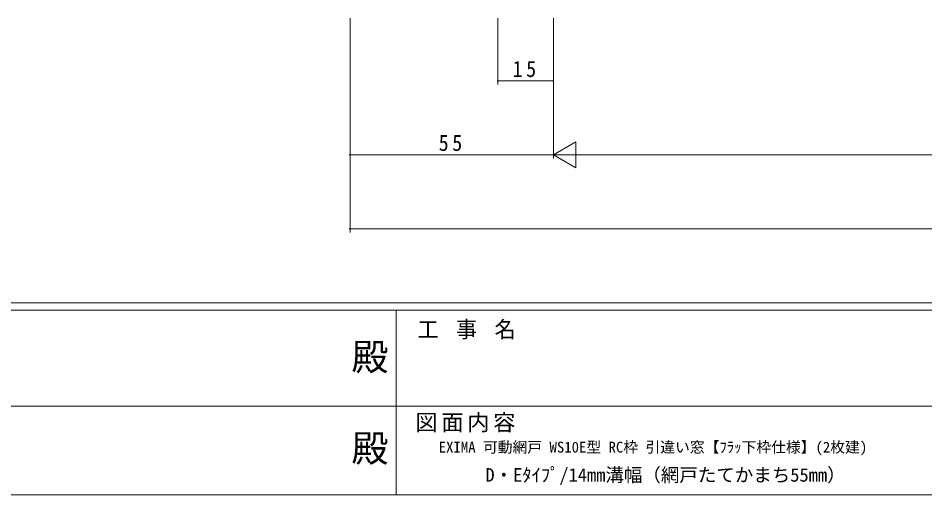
# Model space of a CAD drawing. Units: millimetres, scale not verified. Extents: x -594 to 539, y -420 to 386.
# Drawn here: x -142.3 to 103, y -420 to -291 of the extents above; entities that cross this region are included whole.
import ezdxf
from ezdxf.enums import TextEntityAlignment as Align

# ---------------------------------------------------------------- set-up
doc = ezdxf.new("R2010")
doc.units = ezdxf.units.MM
doc.header["$LTSCALE"] = 2
doc.layers.add('0-1_YKK_ZWAK', color=7, linetype='Continuous', lineweight=9)
doc.layers.add('0-7_YKK_D', color=6, linetype='Continuous', lineweight=9)
doc.layers.add('0-2_USER1', color=4, linetype='Continuous')
doc.styles.add('ＭＳ ゴシック', font='')
doc.styles.get('ＭＳ ゴシック').set_extended_font_data('MS Gothic')

msp = doc.modelspace()

# ---------------------------------------------------------------- linework, layer by layer
at = {"layer": '0-1_YKK_ZWAK'}
for p, q in [((510, -368), (-590, -368)), ((456, -370), (-590, -370)), ((-40, -370), (-40, -420)), ((-222, -395.999), (-38, -395.999)), ((-38, -395.999), (146, -395.999)), ((-590, -420), (456, -420))]:
    msp.add_line(p, q, dxfattribs=at)
at = {"layer": '0-7_YKK_D'}
for p, q in [((-52.51, -291), (-52.51, -329)), ((-52.51, -291), (-52.51, -349)), ((-12.51, -291), (-12.51, -309)), ((2.49, -291), (2.49, -329)), ((2.49, -291), (2.49, -309)), ((2.49, -291), (2.49, -329)), ((2.49, -308), (-12.51, -308)), ((2.49, -328), (8.552, -324.5)), ((8.552, -331.5), (8.552, -324.5)), ((-52.51, -328), (2.49, -328)), ((2.49, -328), (14.615, -328)), ((2.49, -328), (8.552, -331.5)), ((9.49, -328), (335.49, -328)), ((-52.51, -348), (397.49, -348))]:
    msp.add_line(p, q, dxfattribs=at)
for centre, start, end in [((-12.51, -308), 0, 180), ((-12.51, -308), 180, 0), ((2.49, -308), 0, 180), ((2.49, -308), 180, 0), ((-52.51, -328), 0, 180), ((-52.51, -328), 180, 0), ((-52.51, -348), 0, 180), ((-52.51, -348), 180, 0)]:
    msp.add_arc(centre, 0.106, start, end, dxfattribs=at)

# ---------------------------------------------------------------- texts
at = {"layer": '0-1_YKK_ZWAK', "color": 3, "style": 'ＭＳ ゴシック'}
for p in [(-52.117, -388.509), (-52.117, -413.254)]:
    msp.add_text('殿', height=7.331, dxfattribs=at).set_placement(p, align=Align.BOTTOM_LEFT)
at = {"layer": '0-1_YKK_ZWAK', "char_height": 4.399, "attachment_point": 7, "style": 'ＭＳ ゴシック'}
for s, insert in [('\\T1.22;\\W0.95;工\\~事\\~名', (-34.268, -377.904)), ('\\T1.17;図面内容', (-34.832, -403.069))]:
    msp.add_mtext(s, dxfattribs=dict(at, insert=insert))
at = {"layer": '0-2_USER1', "style": 'ＭＳ ゴシック'}
for s, height, p in [('EXIMA 可動網戸 WS10E型 RC枠 引違い窓【ﾌﾗｯ下枠仕様】(2枚建)', 2.933, (-28.523, -409.431)), ('D・Eﾀｲﾌﾟ/14mm溝幅（網戸たてかまち55mm）', 3.666, (-15.89, -417.535))]:
    msp.add_text(s, height=height, dxfattribs=at).set_placement(p, align=Align.BOTTOM_LEFT)
at = {"layer": '0-7_YKK_D', "color": 7, "char_height": 4.399, "attachment_point": 7, "style": 'ＭＳ ゴシック'}
for s, insert in [('\\T1.36;\\W0.9;15', (-8.53, -307)), ('\\T1.36;\\W0.9;55', (-28.53, -327))]:
    msp.add_mtext(s, dxfattribs=dict(at, insert=insert))

doc.saveas('drawing.dxf')
